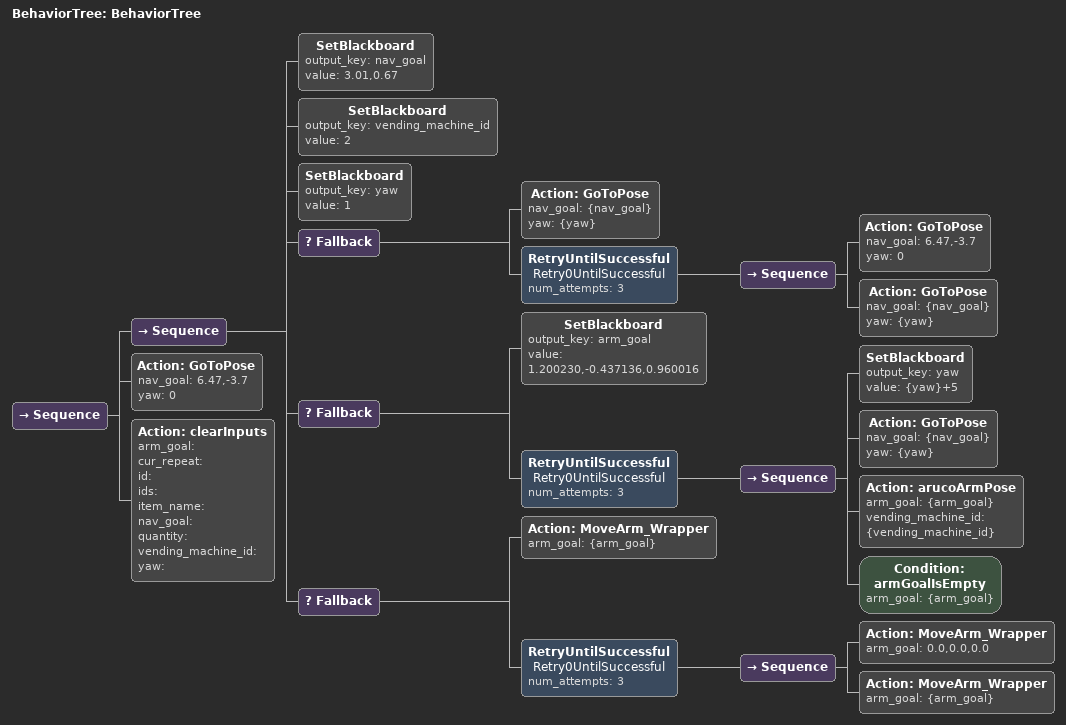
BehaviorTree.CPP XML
<?xml version="1.0"?>
<root main_tree_to_execute="BehaviorTree">
    <BehaviorTree ID="BehaviorTree">
        <Sequence>
            <Sequence>
                <SetBlackboard output_key="nav_goal" value="3.01,0.67"/>
                <SetBlackboard output_key="vending_machine_id" value="2"/>
                <SetBlackboard output_key="yaw" value="1"/>
                <Fallback>
                    <Action ID="GoToPose" nav_goal="{nav_goal}" yaw="{yaw}"/>
                    <RetryUntilSuccessful name="Retry0UntilSuccessful" num_attempts="3">
                        <Sequence>
                            <Action ID="GoToPose" nav_goal="6.47,-3.7" yaw="0"/>
                            <Action ID="GoToPose" nav_goal="{nav_goal}" yaw="{yaw}"/>
                        </Sequence>
                    </RetryUntilSuccessful>
                </Fallback>
                <Fallback>
                    <SetBlackboard output_key="arm_goal" value="1.200230,-0.437136,0.960016"/>
                    <RetryUntilSuccessful name="Retry0UntilSuccessful" num_attempts="3">
                        <Sequence>
                            <SetBlackboard output_key="yaw" value="{yaw}+5"/>
                            <Action ID="GoToPose" nav_goal="{nav_goal}" yaw="{yaw}"/>
                            <Action ID="arucoArmPose" arm_goal="{arm_goal}" vending_machine_id="{vending_machine_id}"/>
                            <Condition ID="armGoalIsEmpty" arm_goal="{arm_goal}"/>
                        </Sequence>
                    </RetryUntilSuccessful>
                </Fallback>
                <Fallback>
                    <Action ID="MoveArm_Wrapper" arm_goal="{arm_goal}"/>
                    <RetryUntilSuccessful name="Retry0UntilSuccessful" num_attempts="3">
                        <Sequence>
                            <Action ID="MoveArm_Wrapper" arm_goal="0.0,0.0,0.0"/>
                            <Action ID="MoveArm_Wrapper" arm_goal="{arm_goal}"/>
                        </Sequence>
                    </RetryUntilSuccessful>
                </Fallback>
            </Sequence>
            <Action ID="GoToPose" nav_goal="6.47,-3.7" yaw="0"/>
            <Action ID="clearInputs" arm_goal="" cur_repeat="" id="" ids="" item_name="" nav_goal="" quantity="" vending_machine_id="" yaw=""/>
        </Sequence>
    </BehaviorTree>
</root>
